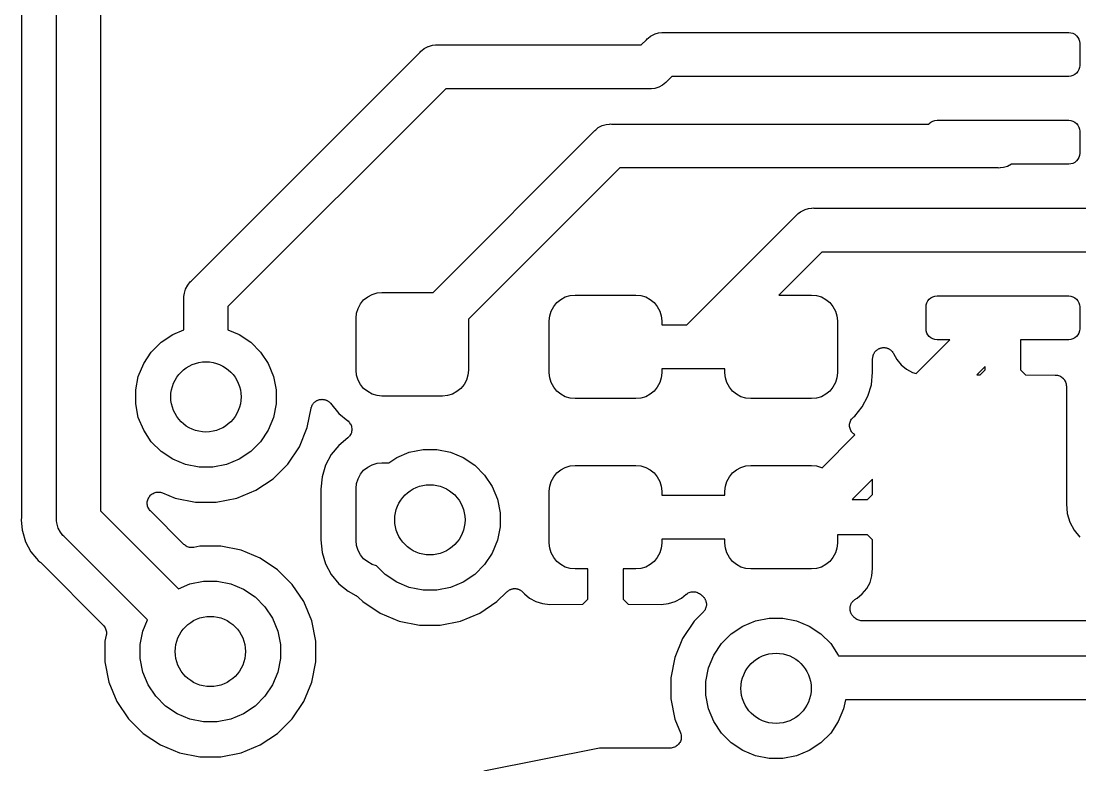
# Model space of a CAD drawing. Extents: x 113.2 to 188.8, y -123.8 to -78.2.
# Drawn here: x 147.37 to 153.4, y -97.7 to -93.46 of the extents above; entities that cross this region are included whole.
import ezdxf

# ---------------------------------------------------------------- set-up
doc = ezdxf.new("R2010")
doc.units = 0
doc.layers.add('BLACK', color=7, linetype='CONTINUOUS')

msp = doc.modelspace()

# ---------------------------------------------------------------- linework, layer by layer
at = {"layer": 'BLACK', "linetype": 'CONTINUOUS'}
for p, q in [((147.375, -93.292), (147.375, -96.2809)), ((147.575, -96.2939), (147.575, -93.2791)), ((147.825, -93.3248), (147.825, -96.2482)), ((150.942, -93.5573), (150.957, -93.5456)), ((150.957, -93.5456), (150.978, -93.534)), ((150.978, -93.534), (150.983, -93.5325)), ((150.983, -93.5325), (151.002, -93.5268)), ((151.002, -93.5268), (151.02, -93.525)), ((151.02, -93.525), (151.026, -93.5244)), ((151.02, -93.525), (151.02, -93.525)), ((151.026, -93.5244), (151.032, -93.525)), ((151.032, -93.525), (153.338, -93.525)), ((153.338, -93.525), (153.35, -93.5262)), ((153.35, -93.5262), (153.361, -93.5298)), ((153.361, -93.5298), (153.372, -93.5355)), ((153.372, -93.5355), (153.382, -93.5433)), ((153.382, -93.5433), (153.389, -93.5528)), ((149.668, -93.6167), (149.69, -93.6051)), ((149.69, -93.6051), (149.692, -93.6044)), ((149.692, -93.6044), (149.714, -93.5979)), ((149.714, -93.5979), (149.732, -93.5961)), ((149.732, -93.5961), (149.738, -93.5955)), ((149.732, -93.5961), (149.732, -93.5961)), ((149.738, -93.5955), (149.744, -93.5961)), ((149.744, -93.5961), (150.903, -93.5961)), ((150.903, -93.5961), (150.934, -93.5659)), ((150.934, -93.5659), (150.938, -93.5612)), ((150.938, -93.5612), (150.942, -93.5573)), ((153.389, -93.5528), (153.395, -93.5636)), ((153.395, -93.5636), (153.399, -93.5753)), ((153.399, -93.5753), (153.4, -93.5875)), ((153.4, -93.5875), (153.4, -93.7125)), ((148.341, -94.9416), (149.645, -93.6371)), ((149.645, -93.6371), (149.649, -93.6323)), ((149.649, -93.6323), (149.655, -93.6274)), ((149.655, -93.6274), (149.668, -93.6167)), ((153.399, -93.7247), (153.395, -93.7364)), ((153.4, -93.7125), (153.399, -93.7247)), ((151.078, -93.775), (151.048, -93.8052)), ((153.338, -93.775), (151.078, -93.775)), ((153.35, -93.7738), (153.338, -93.775)), ((153.361, -93.7702), (153.35, -93.7738)), ((153.372, -93.7645), (153.361, -93.7702)), ((153.382, -93.7567), (153.372, -93.7645)), ((153.389, -93.7472), (153.382, -93.7567)), ((153.395, -93.7364), (153.389, -93.7472)), ((149.79, -93.8461), (148.55, -95.0861)), ((150.949, -93.8461), (149.79, -93.8461)), ((150.955, -93.8467), (150.949, -93.8461)), ((150.961, -93.8461), (150.955, -93.8467)), ((150.98, -93.8443), (150.961, -93.8461)), ((150.961, -93.8461), (150.961, -93.8461)), ((151.003, -93.8372), (150.98, -93.8443)), ((151.025, -93.8256), (151.003, -93.8372)), ((151.044, -93.81), (151.025, -93.8256)), ((151.048, -93.8052), (151.044, -93.81)), ((152.564, -94.0298), (152.575, -94.0262)), ((152.575, -94.0262), (152.588, -94.025)), ((152.588, -94.025), (152.956, -94.025)), ((152.956, -94.025), (152.962, -94.0244)), ((152.962, -94.0244), (152.969, -94.025)), ((152.969, -94.025), (153.338, -94.025)), ((153.338, -94.025), (153.35, -94.0262)), ((153.35, -94.0262), (153.361, -94.0298)), ((149.718, -95.005), (150.636, -94.0871)), ((150.636, -94.0871), (150.64, -94.0823)), ((150.64, -94.0823), (150.645, -94.0784)), ((150.645, -94.0784), (150.659, -94.0667)), ((150.645, -94.0784), (150.645, -94.0784)), ((150.659, -94.0667), (150.662, -94.065)), ((150.662, -94.065), (150.681, -94.0551)), ((150.681, -94.0551), (150.704, -94.048)), ((150.704, -94.048), (150.723, -94.0462)), ((150.723, -94.0462), (150.729, -94.0455)), ((150.723, -94.0462), (150.723, -94.0462)), ((150.729, -94.0455), (150.735, -94.0462)), ((150.735, -94.0462), (152.541, -94.0462)), ((152.541, -94.0462), (152.543, -94.0433)), ((152.543, -94.0433), (152.553, -94.0355)), ((152.553, -94.0355), (152.564, -94.0298)), ((153.361, -94.0298), (153.372, -94.0355)), ((153.372, -94.0355), (153.382, -94.0433)), ((153.382, -94.0433), (153.389, -94.0528)), ((153.389, -94.0528), (153.395, -94.0636)), ((153.395, -94.0636), (153.399, -94.0753)), ((153.399, -94.0753), (153.4, -94.0875)), ((153.4, -94.0875), (153.4, -94.2125)), ((153.372, -94.2645), (153.361, -94.2702)), ((153.382, -94.2567), (153.372, -94.2645)), ((153.389, -94.2472), (153.382, -94.2567)), ((153.395, -94.2364), (153.389, -94.2472)), ((153.399, -94.2247), (153.395, -94.2364)), ((153.4, -94.2125), (153.399, -94.2247)), ((150.781, -94.2962), (149.92, -95.1568)), ((152.935, -94.2962), (150.781, -94.2962)), ((152.941, -94.2968), (152.935, -94.2962)), ((152.947, -94.2962), (152.941, -94.2968)), ((152.966, -94.2943), (152.947, -94.2962)), ((152.947, -94.2962), (152.947, -94.2962)), ((152.989, -94.2872), (152.966, -94.2943)), ((153.011, -94.2756), (152.989, -94.2872)), ((153.012, -94.275), (153.011, -94.2756)), ((153.338, -94.275), (153.012, -94.275)), ((153.35, -94.2738), (153.338, -94.275)), ((153.361, -94.2702), (153.35, -94.2738)), ((151.163, -95.19), (151.787, -94.5659)), ((151.787, -94.5659), (151.791, -94.5612)), ((151.791, -94.5612), (151.797, -94.5561)), ((151.797, -94.5561), (151.81, -94.5456)), ((151.81, -94.5456), (151.832, -94.534)), ((151.832, -94.534), (151.836, -94.5327)), ((151.836, -94.5327), (151.855, -94.5268)), ((151.855, -94.5268), (151.874, -94.525)), ((151.874, -94.525), (151.88, -94.5244)), ((151.874, -94.525), (151.874, -94.525)), ((151.88, -94.5244), (151.886, -94.525)), ((151.886, -94.525), (153.6, -94.525)), ((151.932, -94.775), (151.687, -95.02)), ((153.6, -94.775), (151.932, -94.775)), ((148.302, -95.0098), (148.309, -94.9862)), ((148.309, -94.9862), (148.321, -94.9645)), ((148.321, -94.9645), (148.336, -94.9455)), ((148.336, -94.9455), (148.341, -94.9416)), ((148.299, -95.0343), (148.3, -95.0282)), ((148.3, -95.0404), (148.299, -95.0343)), ((148.3, -95.0282), (148.302, -95.0098)), ((148.3, -95.0282), (148.3, -95.0282)), ((148.3, -95.2188), (148.3, -95.0404)), ((149.305, -95.0706), (149.323, -95.0482)), ((149.323, -95.0482), (149.346, -95.0299)), ((149.346, -95.0299), (149.371, -95.0162)), ((149.371, -95.0162), (149.399, -95.0078)), ((149.399, -95.0078), (149.427, -95.005)), ((149.427, -95.005), (149.718, -95.005)), ((150.423, -95.0632), (150.446, -95.0449)), ((150.446, -95.0449), (150.471, -95.0312)), ((150.471, -95.0312), (150.499, -95.0228)), ((150.499, -95.0228), (150.528, -95.02)), ((150.528, -95.02), (150.873, -95.02)), ((150.873, -95.02), (150.901, -95.0228)), ((150.901, -95.0228), (150.929, -95.0312)), ((150.929, -95.0312), (150.954, -95.0449)), ((150.954, -95.0449), (150.977, -95.0632)), ((151.687, -95.02), (151.873, -95.02)), ((151.873, -95.02), (151.901, -95.0228)), ((151.901, -95.0228), (151.929, -95.0312)), ((151.929, -95.0312), (151.954, -95.0449)), ((151.954, -95.0449), (151.977, -95.0632)), ((152.53, -95.0636), (152.536, -95.0528)), ((152.536, -95.0528), (152.543, -95.0433)), ((152.543, -95.0433), (152.553, -95.0355)), ((152.553, -95.0355), (152.564, -95.0298)), ((152.564, -95.0298), (152.575, -95.0262)), ((152.575, -95.0262), (152.588, -95.025)), ((152.588, -95.025), (152.956, -95.025)), ((152.956, -95.025), (152.962, -95.0244)), ((152.962, -95.0244), (152.969, -95.025)), ((152.969, -95.025), (153.338, -95.025)), ((153.338, -95.025), (153.35, -95.0262)), ((153.35, -95.0262), (153.361, -95.0298)), ((153.361, -95.0298), (153.372, -95.0355)), ((153.372, -95.0355), (153.382, -95.0433)), ((153.382, -95.0433), (153.389, -95.0528)), ((153.389, -95.0528), (153.395, -95.0636)), ((148.55, -95.0861), (148.55, -95.2188)), ((149.283, -95.1237), (149.291, -95.0961)), ((149.291, -95.0961), (149.305, -95.0706)), ((150.383, -95.1387), (150.391, -95.1111)), ((150.391, -95.1111), (150.405, -95.0856)), ((150.405, -95.0856), (150.423, -95.0632)), ((150.977, -95.0632), (150.995, -95.0856)), ((150.995, -95.0856), (151.009, -95.1111)), ((151.009, -95.1111), (151.017, -95.1387)), ((151.977, -95.0632), (151.995, -95.0856)), ((151.995, -95.0856), (152.009, -95.1111)), ((152.009, -95.1111), (152.017, -95.1387)), ((152.525, -95.0875), (152.526, -95.0753)), ((152.525, -95.2125), (152.525, -95.0875)), ((152.526, -95.0753), (152.53, -95.0636)), ((153.395, -95.0636), (153.399, -95.0753)), ((153.399, -95.0753), (153.4, -95.0875)), ((153.4, -95.0875), (153.4, -95.2125)), ((149.28, -95.1525), (149.283, -95.1237)), ((149.28, -95.4475), (149.28, -95.1525)), ((149.92, -95.1568), (149.92, -95.4475)), ((150.38, -95.1675), (150.383, -95.1387)), ((150.38, -95.4625), (150.38, -95.1675)), ((151.017, -95.1387), (151.02, -95.1675)), ((151.02, -95.1675), (151.02, -95.19)), ((152.017, -95.1387), (152.02, -95.1675)), ((152.02, -95.1675), (152.02, -95.4625)), ((148.236, -95.2455), (148.3, -95.2188)), ((148.55, -95.2188), (148.614, -95.2455)), ((151.02, -95.19), (151.163, -95.19)), ((152.526, -95.2247), (152.525, -95.2125)), ((152.53, -95.2364), (152.526, -95.2247)), ((153.399, -95.2247), (153.395, -95.2364)), ((153.4, -95.2125), (153.399, -95.2247)), ((148.114, -95.345), (148.17, -95.2893)), ((148.17, -95.2893), (148.236, -95.2455)), ((148.614, -95.2455), (148.68, -95.2893)), ((148.68, -95.2893), (148.736, -95.345)), ((152.469, -95.4669), (152.661, -95.275)), ((152.536, -95.2472), (152.53, -95.2364)), ((152.543, -95.2567), (152.536, -95.2472)), ((152.553, -95.2645), (152.543, -95.2567)), ((152.564, -95.2702), (152.553, -95.2645)), ((152.575, -95.2738), (152.564, -95.2702)), ((152.588, -95.275), (152.575, -95.2738)), ((152.661, -95.275), (152.588, -95.275)), ((153.338, -95.275), (153.062, -95.275)), ((153.062, -95.275), (153.062, -95.4461)), ((153.35, -95.2738), (153.338, -95.275)), ((153.361, -95.2702), (153.35, -95.2738)), ((153.372, -95.2645), (153.361, -95.2702)), ((153.382, -95.2567), (153.372, -95.2645)), ((153.389, -95.2472), (153.382, -95.2567)), ((153.395, -95.2364), (153.389, -95.2472)), ((148.071, -95.4105), (148.114, -95.345)), ((148.736, -95.345), (148.779, -95.4105)), ((152.226, -95.3572), (152.228, -95.3546)), ((152.228, -95.3546), (152.229, -95.3518)), ((152.229, -95.3518), (152.231, -95.3492)), ((152.231, -95.3492), (152.232, -95.3464)), ((152.232, -95.3464), (152.234, -95.3441)), ((152.234, -95.3441), (152.236, -95.3417)), ((152.236, -95.3417), (152.238, -95.3394)), ((152.238, -95.3394), (152.24, -95.337)), ((152.24, -95.337), (152.242, -95.3352)), ((152.242, -95.3352), (152.245, -95.3331)), ((152.245, -95.3331), (152.247, -95.3313)), ((152.247, -95.3313), (152.25, -95.3294)), ((152.25, -95.3294), (152.252, -95.328)), ((152.252, -95.328), (152.255, -95.3263)), ((152.255, -95.3263), (152.258, -95.3251)), ((152.258, -95.3251), (152.261, -95.3237)), ((152.261, -95.3237), (152.263, -95.3228)), ((152.263, -95.3228), (152.266, -95.3217)), ((152.266, -95.3217), (152.269, -95.3211)), ((152.269, -95.3211), (152.272, -95.3202)), ((152.272, -95.3202), (152.275, -95.3199)), ((152.275, -95.3199), (152.278, -95.3194)), ((152.278, -95.3194), (152.281, -95.3194)), ((152.281, -95.3194), (152.285, -95.3191)), ((152.285, -95.3191), (152.288, -95.3194)), ((152.288, -95.3194), (152.291, -95.3194)), ((152.291, -95.3194), (152.294, -95.3201)), ((152.294, -95.3201), (152.297, -95.3204)), ((152.297, -95.3204), (152.3, -95.3213)), ((152.3, -95.3213), (152.303, -95.3219)), ((152.303, -95.3219), (152.305, -95.3231)), ((152.305, -95.3231), (152.308, -95.324)), ((152.308, -95.324), (152.311, -95.3254)), ((152.311, -95.3254), (152.314, -95.3266)), ((152.314, -95.3266), (152.317, -95.3283)), ((152.317, -95.3283), (152.319, -95.3298)), ((152.319, -95.3298), (152.322, -95.3318)), ((152.322, -95.3318), (152.324, -95.3334)), ((152.324, -95.3334), (152.326, -95.3357)), ((152.326, -95.3357), (152.329, -95.3377)), ((152.329, -95.3377), (152.331, -95.34)), ((152.331, -95.34), (152.333, -95.3421)), ((152.333, -95.3421), (152.334, -95.3447)), ((152.334, -95.3447), (152.336, -95.3472)), ((152.336, -95.3472), (152.338, -95.3498)), ((152.338, -95.3498), (152.34, -95.3523)), ((152.34, -95.3523), (152.358, -95.3866)), ((148.04, -95.4833), (148.071, -95.4105)), ((148.779, -95.4105), (148.81, -95.4833)), ((152.221, -95.3811), (152.222, -95.3781)), ((152.221, -95.3819), (152.221, -95.3811)), ((152.221, -95.4594), (152.221, -95.3819)), ((152.222, -95.372), (152.223, -95.3689)), ((152.222, -95.3751), (152.222, -95.372)), ((152.222, -95.3781), (152.222, -95.3751)), ((152.223, -95.3689), (152.224, -95.366)), ((152.224, -95.3631), (152.225, -95.3602)), ((152.224, -95.366), (152.224, -95.3631)), ((152.225, -95.3602), (152.226, -95.3572)), ((152.358, -95.3866), (152.383, -95.4171)), ((149.283, -95.4763), (149.28, -95.4475)), ((149.92, -95.4475), (149.917, -95.4763)), ((150.383, -95.4913), (150.38, -95.4625)), ((151.02, -95.4625), (151.017, -95.4913)), ((151.209, -95.44), (151.02, -95.44)), ((151.02, -95.44), (151.02, -95.4625)), ((151.215, -95.4406), (151.209, -95.44)), ((151.221, -95.44), (151.215, -95.4406)), ((151.38, -95.44), (151.221, -95.44)), ((151.38, -95.4625), (151.38, -95.44)), ((151.383, -95.4913), (151.38, -95.4625)), ((152.02, -95.4625), (152.017, -95.4913)), ((152.214, -95.5305), (152.221, -95.4594)), ((152.383, -95.4171), (152.413, -95.4421)), ((152.413, -95.4421), (152.448, -95.4607)), ((152.448, -95.4607), (152.469, -95.4669)), ((152.862, -95.4268), (152.814, -95.4752)), ((152.814, -95.4752), (152.834, -95.4751)), ((152.834, -95.4751), (152.862, -95.4461)), ((152.862, -95.4461), (152.862, -95.4268)), ((153.062, -95.4461), (153.091, -95.4751)), ((153.091, -95.4751), (153.261, -95.4757)), ((148.025, -95.5606), (148.04, -95.4833)), ((148.81, -95.4833), (148.825, -95.5606)), ((149.291, -95.5039), (149.283, -95.4763)), ((149.305, -95.5294), (149.291, -95.5039)), ((149.323, -95.5518), (149.305, -95.5294)), ((149.895, -95.5294), (149.877, -95.5518)), ((149.909, -95.5039), (149.895, -95.5294)), ((149.917, -95.4763), (149.909, -95.5039)), ((150.391, -95.5189), (150.383, -95.4913)), ((150.405, -95.5444), (150.391, -95.5189)), ((151.009, -95.5189), (150.995, -95.5444)), ((151.017, -95.4913), (151.009, -95.5189)), ((151.391, -95.5189), (151.383, -95.4913)), ((151.405, -95.5444), (151.391, -95.5189)), ((152.009, -95.5189), (151.995, -95.5444)), ((152.017, -95.4913), (152.009, -95.5189)), ((152.194, -95.5959), (152.214, -95.5305)), ((153.261, -95.4757), (153.261, -95.4757)), ((153.261, -95.4757), (153.261, -95.4757)), ((153.261, -95.4757), (153.262, -95.4758)), ((153.262, -95.4758), (153.268, -95.4764)), ((153.268, -95.4764), (153.274, -95.477)), ((153.274, -95.477), (153.274, -95.4771)), ((153.274, -95.4771), (153.274, -95.4772)), ((153.274, -95.4772), (153.28, -95.4789)), ((153.28, -95.4789), (153.285, -95.4807)), ((153.285, -95.4807), (153.286, -95.4808)), ((153.286, -95.4808), (153.286, -95.4809)), ((153.286, -95.4809), (153.291, -95.4837)), ((153.291, -95.4837), (153.296, -95.4865)), ((153.296, -95.4865), (153.296, -95.4867)), ((153.296, -95.4867), (153.297, -95.4869)), ((153.297, -95.4869), (153.301, -95.4906)), ((153.301, -95.4906), (153.305, -95.4943)), ((153.305, -95.4943), (153.306, -95.4946)), ((153.306, -95.4946), (153.306, -95.4948)), ((153.306, -95.4948), (153.31, -95.4993)), ((153.31, -95.4993), (153.313, -95.5038)), ((153.313, -95.5038), (153.313, -95.5041)), ((153.313, -95.5041), (153.314, -95.5044)), ((153.314, -95.5044), (153.316, -95.5095)), ((153.316, -95.5095), (153.319, -95.5146)), ((153.319, -95.5146), (153.319, -95.515)), ((153.319, -95.515), (153.319, -95.5153)), ((153.319, -95.5153), (153.321, -95.5208)), ((153.321, -95.5208), (153.323, -95.5264)), ((153.323, -95.5264), (153.323, -95.5267)), ((153.323, -95.5267), (153.323, -95.5271)), ((153.323, -95.5271), (153.323, -95.5328)), ((153.323, -95.5328), (153.324, -95.5386)), ((148.025, -95.6394), (148.025, -95.5606)), ((148.825, -95.5606), (148.825, -95.6394)), ((149.346, -95.5701), (149.323, -95.5518)), ((149.371, -95.5838), (149.346, -95.5701)), ((149.399, -95.5922), (149.371, -95.5838)), ((149.427, -95.595), (149.399, -95.5922)), ((149.772, -95.595), (149.427, -95.595)), ((149.801, -95.5922), (149.772, -95.595)), ((149.829, -95.5838), (149.801, -95.5922)), ((149.854, -95.5701), (149.829, -95.5838)), ((149.877, -95.5518), (149.854, -95.5701)), ((150.423, -95.5668), (150.405, -95.5444)), ((150.446, -95.5851), (150.423, -95.5668)), ((150.471, -95.5988), (150.446, -95.5851)), ((150.954, -95.5851), (150.929, -95.5988)), ((150.977, -95.5668), (150.954, -95.5851)), ((150.995, -95.5444), (150.977, -95.5668)), ((151.423, -95.5668), (151.405, -95.5444)), ((151.446, -95.5851), (151.423, -95.5668)), ((151.471, -95.5988), (151.446, -95.5851)), ((151.954, -95.5851), (151.929, -95.5988)), ((151.977, -95.5668), (151.954, -95.5851)), ((151.995, -95.5444), (151.977, -95.5668)), ((152.162, -95.6561), (152.194, -95.5959)), ((153.324, -95.5386), (153.324, -96.2094)), ((148.04, -95.7167), (148.025, -95.6394)), ((148.825, -95.6394), (148.81, -95.7167)), ((149.026, -95.6578), (149.027, -95.6548)), ((149.027, -95.6548), (149.028, -95.6518)), ((149.028, -95.6518), (149.029, -95.6492)), ((149.029, -95.6492), (149.03, -95.6465)), ((149.03, -95.6465), (149.032, -95.6439)), ((149.032, -95.6439), (149.034, -95.6411)), ((149.034, -95.6411), (149.036, -95.6388)), ((149.036, -95.6388), (149.037, -95.6364)), ((149.037, -95.6364), (149.04, -95.6341)), ((149.04, -95.6341), (149.042, -95.6317)), ((149.042, -95.6317), (149.044, -95.6298)), ((149.044, -95.6298), (149.046, -95.6277)), ((149.046, -95.6277), (149.049, -95.626)), ((149.049, -95.626), (149.051, -95.624)), ((149.051, -95.624), (149.054, -95.6226)), ((149.054, -95.6226), (149.056, -95.621)), ((149.056, -95.621), (149.059, -95.6198)), ((149.059, -95.6198), (149.062, -95.6183)), ((149.062, -95.6183), (149.065, -95.6175)), ((149.065, -95.6175), (149.068, -95.6164)), ((149.068, -95.6164), (149.071, -95.6158)), ((149.071, -95.6158), (149.074, -95.6149)), ((149.074, -95.6149), (149.077, -95.6146)), ((149.077, -95.6146), (149.08, -95.614)), ((149.08, -95.614), (149.083, -95.614)), ((149.083, -95.614), (149.086, -95.6138)), ((149.086, -95.6138), (149.089, -95.6141)), ((149.089, -95.6141), (149.092, -95.6141)), ((149.092, -95.6141), (149.095, -95.6147)), ((149.095, -95.6147), (149.098, -95.6151)), ((149.098, -95.6151), (149.101, -95.6159)), ((149.101, -95.6159), (149.104, -95.6165)), ((149.104, -95.6165), (149.107, -95.6177)), ((149.107, -95.6177), (149.11, -95.6187)), ((149.11, -95.6187), (149.113, -95.6201)), ((149.113, -95.6201), (149.115, -95.6212)), ((149.115, -95.6212), (149.118, -95.623)), ((149.118, -95.623), (149.121, -95.6245)), ((149.121, -95.6245), (149.123, -95.6264)), ((149.123, -95.6264), (149.126, -95.6281)), ((149.126, -95.6281), (149.128, -95.6303)), ((149.128, -95.6303), (149.13, -95.6324)), ((149.13, -95.6324), (149.132, -95.6346)), ((149.132, -95.6346), (149.134, -95.6367)), ((149.134, -95.6367), (149.181, -95.6939)), ((150.499, -95.6072), (150.471, -95.5988)), ((150.528, -95.61), (150.499, -95.6072)), ((150.873, -95.61), (150.528, -95.61)), ((150.901, -95.6072), (150.873, -95.61)), ((150.929, -95.5988), (150.901, -95.6072)), ((151.499, -95.6072), (151.471, -95.5988)), ((151.528, -95.61), (151.499, -95.6072)), ((151.873, -95.61), (151.528, -95.61)), ((151.901, -95.6072), (151.873, -95.61)), ((151.929, -95.5988), (151.901, -95.6072)), ((152.119, -95.7089), (152.162, -95.6561)), ((148.071, -95.7895), (148.04, -95.7167)), ((148.81, -95.7167), (148.779, -95.7895)), ((149.002, -95.775), (149.024, -95.6643)), ((149.024, -95.6635), (149.025, -95.6607)), ((149.024, -95.6643), (149.024, -95.6635)), ((149.025, -95.6607), (149.026, -95.6578)), ((149.181, -95.6939), (149.233, -95.7364)), ((152.108, -95.7184), (152.113, -95.7141)), ((152.113, -95.7141), (152.119, -95.7089)), ((148.957, -95.8842), (149.002, -95.775)), ((149.233, -95.7364), (149.233, -95.7367)), ((149.233, -95.7367), (149.233, -95.7367)), ((149.233, -95.7367), (149.233, -95.7367)), ((149.233, -95.7367), (149.234, -95.737)), ((149.234, -95.737), (149.238, -95.7413)), ((149.238, -95.7413), (149.242, -95.7455)), ((149.242, -95.7455), (149.242, -95.7456)), ((149.242, -95.7456), (149.242, -95.7458)), ((149.242, -95.7458), (149.245, -95.7508)), ((149.245, -95.7508), (149.249, -95.7557)), ((149.249, -95.7557), (149.249, -95.7559)), ((149.249, -95.7559), (149.249, -95.7561)), ((149.249, -95.7561), (149.251, -95.7615)), ((149.251, -95.7615), (149.253, -95.7671)), ((149.253, -95.7671), (149.253, -95.7673)), ((149.253, -95.7673), (149.253, -95.7674)), ((149.253, -95.7674), (149.254, -95.7733)), ((149.254, -95.7733), (149.256, -95.7791)), ((152.09, -95.756), (152.091, -95.7501)), ((152.09, -95.7562), (152.09, -95.756)), ((152.09, -95.7563), (152.09, -95.7562)), ((152.09, -95.7622), (152.09, -95.7563)), ((152.09, -95.7683), (152.09, -95.7622)), ((152.09, -95.7685), (152.09, -95.7683)), ((152.09, -95.7686), (152.09, -95.7685)), ((152.091, -95.7743), (152.09, -95.7686)), ((152.091, -95.7501), (152.092, -95.7443)), ((152.092, -95.7803), (152.091, -95.7743)), ((152.092, -95.744), (152.095, -95.7384)), ((152.092, -95.7442), (152.092, -95.744)), ((152.092, -95.7443), (152.092, -95.7442)), ((152.095, -95.7384), (152.097, -95.733)), ((152.097, -95.7327), (152.101, -95.7278)), ((152.097, -95.7329), (152.097, -95.7327)), ((152.097, -95.733), (152.097, -95.7329)), ((152.101, -95.7278), (152.104, -95.7228)), ((152.104, -95.7226), (152.108, -95.7184)), ((152.104, -95.7227), (152.104, -95.7226)), ((152.104, -95.7228), (152.104, -95.7227)), ((148.114, -95.855), (148.071, -95.7895)), ((148.779, -95.7895), (148.736, -95.855)), ((149.233, -95.8336), (149.181, -95.8761)), ((149.237, -95.8293), (149.233, -95.8336)), ((149.241, -95.8252), (149.237, -95.8293)), ((149.242, -95.8249), (149.241, -95.8251)), ((149.241, -95.8251), (149.241, -95.8252)), ((149.245, -95.82), (149.242, -95.8249)), ((149.248, -95.8151), (149.245, -95.82)), ((149.251, -95.8092), (149.248, -95.8147)), ((149.248, -95.8147), (149.248, -95.8149)), ((149.248, -95.8149), (149.248, -95.8151)), ((149.253, -95.8038), (149.251, -95.8092)), ((149.254, -95.7975), (149.253, -95.8034)), ((149.253, -95.8034), (149.253, -95.8036)), ((149.253, -95.8036), (149.253, -95.8038)), ((149.256, -95.7918), (149.254, -95.7975)), ((149.256, -95.7791), (149.256, -95.7793)), ((149.256, -95.7793), (149.256, -95.7795)), ((149.256, -95.7795), (149.256, -95.7855)), ((149.256, -95.7855), (149.256, -95.7914)), ((149.256, -95.7914), (149.256, -95.7916)), ((149.256, -95.7916), (149.256, -95.7918)), ((151.933, -96.0032), (152.12, -95.8161)), ((152.092, -95.7805), (152.092, -95.7803)), ((152.092, -95.7807), (152.092, -95.7805)), ((152.094, -95.7861), (152.092, -95.7807)), ((152.097, -95.7917), (152.094, -95.7861)), ((152.097, -95.7919), (152.097, -95.7917)), ((152.097, -95.792), (152.097, -95.7919)), ((152.1, -95.7969), (152.097, -95.792)), ((152.103, -95.802), (152.1, -95.7969)), ((152.103, -95.8021), (152.103, -95.802)), ((152.104, -95.8023), (152.103, -95.8021)), ((152.108, -95.8064), (152.104, -95.8023)), ((152.112, -95.8108), (152.108, -95.8064)), ((152.112, -95.8109), (152.112, -95.8108)), ((152.112, -95.811), (152.112, -95.8109)), ((152.117, -95.8143), (152.112, -95.811)), ((152.12, -95.8161), (152.117, -95.8143)), ((148.17, -95.9107), (148.114, -95.855)), ((148.736, -95.855), (148.68, -95.9107)), ((148.891, -95.9825), (148.957, -95.8842)), ((149.181, -95.8761), (149.138, -95.9289)), ((148.236, -95.9545), (148.17, -95.9107)), ((148.308, -95.9846), (148.236, -95.9545)), ((148.614, -95.9545), (148.542, -95.9846)), ((148.68, -95.9107), (148.614, -95.9545)), ((149.138, -95.9289), (149.106, -95.9891)), ((149.466, -95.975), (149.511, -95.9455)), ((149.511, -95.9455), (149.583, -95.9154)), ((149.583, -95.9154), (149.661, -95.9)), ((149.661, -95.9), (149.739, -95.9)), ((149.739, -95.9), (149.817, -95.9154)), ((149.817, -95.9154), (149.889, -95.9455)), ((149.889, -95.9455), (149.955, -95.9893)), ((148.386, -96), (148.308, -95.9846)), ((148.464, -96), (148.386, -96)), ((148.542, -95.9846), (148.464, -96)), ((148.807, -96.066), (148.891, -95.9825)), ((149.106, -95.9891), (149.086, -96.0545)), ((149.323, -96.0182), (149.346, -95.9999)), ((149.346, -95.9999), (149.371, -95.9862)), ((149.371, -95.9862), (149.399, -95.9778)), ((149.399, -95.9778), (149.427, -95.975)), ((149.427, -95.975), (149.466, -95.975)), ((149.955, -95.9893), (150.011, -96.045)), ((150.423, -96.0332), (150.446, -96.0149)), ((150.446, -96.0149), (150.471, -96.0012)), ((150.471, -96.0012), (150.499, -95.9928)), ((150.499, -95.9928), (150.528, -95.99)), ((150.528, -95.99), (150.873, -95.99)), ((150.873, -95.99), (150.901, -95.9928)), ((150.901, -95.9928), (150.929, -96.0012)), ((150.929, -96.0012), (150.954, -96.0149)), ((150.954, -96.0149), (150.977, -96.0332)), ((151.423, -96.0332), (151.446, -96.0149)), ((151.446, -96.0149), (151.471, -96.0012)), ((151.471, -96.0012), (151.499, -95.9928)), ((151.499, -95.9928), (151.528, -95.99)), ((151.528, -95.99), (151.873, -95.99)), ((151.873, -95.99), (151.901, -95.9928)), ((151.901, -95.9928), (151.929, -96.0012)), ((151.929, -96.0012), (151.933, -96.0032)), ((148.709, -96.1317), (148.807, -96.066)), ((149.086, -96.0545), (149.079, -96.1256)), ((149.283, -96.0937), (149.291, -96.0661)), ((149.291, -96.0661), (149.305, -96.0406)), ((149.305, -96.0406), (149.323, -96.0182)), ((150.011, -96.045), (150.054, -96.1105)), ((150.391, -96.0811), (150.405, -96.0556)), ((150.405, -96.0556), (150.423, -96.0332)), ((150.977, -96.0332), (150.995, -96.0556)), ((150.995, -96.0556), (151.009, -96.0811)), ((151.391, -96.0811), (151.405, -96.0556)), ((151.405, -96.0556), (151.423, -96.0332)), ((152.221, -96.0685), (152.104, -96.185)), ((152.22, -96.1559), (152.221, -96.0685)), ((148.6, -96.1769), (148.709, -96.1317)), ((149.079, -96.1256), (149.079, -96.4144)), ((149.28, -96.1225), (149.283, -96.0937)), ((149.28, -96.4175), (149.28, -96.1225)), ((150.054, -96.1105), (150.085, -96.1833)), ((150.38, -96.1375), (150.383, -96.1087)), ((150.38, -96.4325), (150.38, -96.1375)), ((150.383, -96.1087), (150.391, -96.0811)), ((151.009, -96.0811), (151.017, -96.1087)), ((151.017, -96.1087), (151.02, -96.1375)), ((151.02, -96.1375), (151.02, -96.16)), ((151.38, -96.1375), (151.383, -96.1087)), ((151.38, -96.16), (151.38, -96.1375)), ((151.383, -96.1087), (151.391, -96.0811)), ((148.091, -96.1982), (148.092, -96.1923)), ((148.091, -96.2044), (148.091, -96.1982)), ((148.092, -96.1922), (148.094, -96.1858)), ((148.092, -96.1923), (148.092, -96.1922)), ((148.092, -96.1922), (148.092, -96.1922)), ((148.094, -96.1858), (148.096, -96.1806)), ((148.096, -96.1805), (148.099, -96.1745)), ((148.096, -96.1806), (148.096, -96.1805)), ((148.096, -96.1805), (148.096, -96.1805)), ((148.099, -96.1745), (148.101, -96.1698)), ((148.101, -96.1698), (148.102, -96.1697)), ((148.102, -96.1697), (148.106, -96.1647)), ((148.102, -96.1697), (148.102, -96.1697)), ((148.106, -96.1647), (148.109, -96.1603)), ((148.109, -96.1603), (148.114, -96.1564)), ((148.109, -96.1603), (148.109, -96.1603)), ((148.109, -96.1603), (148.109, -96.1603)), ((148.114, -96.1564), (148.119, -96.1526)), ((148.119, -96.1525), (148.124, -96.1498)), ((148.119, -96.1526), (148.119, -96.1525)), ((148.119, -96.1526), (148.119, -96.1526)), ((148.124, -96.1498), (148.13, -96.1469)), ((148.13, -96.1468), (148.136, -96.1451)), ((148.13, -96.1469), (148.13, -96.1468)), ((148.13, -96.1468), (148.13, -96.1468)), ((148.136, -96.1451), (148.141, -96.1433)), ((148.141, -96.1433), (148.141, -96.1433)), ((148.141, -96.1433), (148.142, -96.1433)), ((148.142, -96.1433), (148.148, -96.1427)), ((148.148, -96.1427), (148.154, -96.1422)), ((148.154, -96.1422), (148.154, -96.1422)), ((148.154, -96.1422), (148.154, -96.1422)), ((148.154, -96.1422), (148.16, -96.1428)), ((148.16, -96.1428), (148.166, -96.1434)), ((148.166, -96.1434), (148.166, -96.1434)), ((148.166, -96.1434), (148.166, -96.1434)), ((148.166, -96.1434), (148.172, -96.1451)), ((148.172, -96.1451), (148.178, -96.1469)), ((148.178, -96.1469), (148.25, -96.1769)), ((148.25, -96.1769), (148.366, -96.2)), ((148.484, -96.2), (148.6, -96.1769)), ((150.085, -96.1833), (150.1, -96.2606)), ((151.02, -96.16), (151.38, -96.16)), ((152.104, -96.185), (152.191, -96.185)), ((152.191, -96.185), (152.22, -96.1559)), ((147.825, -96.2482), (148.269, -96.6921)), ((148.091, -96.2045), (148.091, -96.2044)), ((148.091, -96.2044), (148.091, -96.2044)), ((148.091, -96.2105), (148.091, -96.2045)), ((148.092, -96.2166), (148.091, -96.2105)), ((148.092, -96.2167), (148.092, -96.2166)), ((148.092, -96.2166), (148.092, -96.2166)), ((148.093, -96.2225), (148.092, -96.2167)), ((148.095, -96.2283), (148.093, -96.2225)), ((148.095, -96.2284), (148.095, -96.2283)), ((148.095, -96.2285), (148.095, -96.2284)), ((148.098, -96.2336), (148.095, -96.2285)), ((148.101, -96.2392), (148.098, -96.2336)), ((148.101, -96.2393), (148.101, -96.2392)), ((148.104, -96.2436), (148.101, -96.2393)), ((148.101, -96.2393), (148.101, -96.2393)), ((148.108, -96.2488), (148.104, -96.2436)), ((148.109, -96.2489), (148.108, -96.2488)), ((148.109, -96.2495), (148.109, -96.2489)), ((148.109, -96.2489), (148.109, -96.2489)), ((148.109, -96.2489), (148.109, -96.2489)), ((148.299, -96.4397), (148.109, -96.2495)), ((148.366, -96.2), (148.484, -96.2)), ((153.324, -96.2094), (153.329, -96.2639)), ((147.375, -96.2871), (147.373, -96.3)), ((147.373, -96.3), (147.379, -96.3591)), ((147.375, -96.2809), (147.375, -96.2818)), ((147.375, -96.2818), (147.375, -96.2845)), ((147.375, -96.2845), (147.375, -96.2871)), ((147.574, -96.3), (147.575, -96.2939)), ((147.575, -96.3061), (147.574, -96.3)), ((147.576, -96.3163), (147.575, -96.3061)), ((147.577, -96.3245), (147.576, -96.3163)), ((150.1, -96.2606), (150.1, -96.3394)), ((153.329, -96.2639), (153.344, -96.3133)), ((153.344, -96.3133), (153.368, -96.3589)), ((147.379, -96.3591), (147.38, -96.3637)), ((147.38, -96.3637), (147.398, -96.425)), ((147.584, -96.3481), (147.577, -96.3245)), ((147.596, -96.3698), (147.584, -96.3481)), ((147.606, -96.3827), (147.596, -96.3698)), ((150.1, -96.3394), (150.085, -96.4167)), ((153.368, -96.3589), (153.401, -96.3988)), ((147.398, -96.425), (147.428, -96.4814)), ((147.611, -96.3888), (147.606, -96.3827)), ((147.616, -96.3927), (147.611, -96.3888)), ((148.092, -96.8689), (147.616, -96.3927)), ((148.304, -96.4434), (148.299, -96.4397)), ((149.079, -96.4144), (149.086, -96.4855)), ((149.283, -96.4463), (149.28, -96.4175)), ((150.085, -96.4167), (150.054, -96.4895)), ((150.383, -96.4613), (150.38, -96.4325)), ((151.02, -96.4325), (151.017, -96.4613)), ((151.38, -96.41), (151.02, -96.41)), ((151.02, -96.41), (151.02, -96.4325)), ((151.38, -96.4325), (151.38, -96.41)), ((151.383, -96.4613), (151.38, -96.4325)), ((152.02, -96.4325), (152.017, -96.4613)), ((152.191, -96.385), (152.02, -96.385)), ((152.02, -96.385), (152.02, -96.4325)), ((152.22, -96.4141), (152.191, -96.385)), ((152.221, -96.5771), (152.22, -96.4141)), ((147.428, -96.4814), (147.461, -96.5209)), ((148.308, -96.4472), (148.304, -96.4434)), ((148.309, -96.4473), (148.308, -96.4472)), ((148.309, -96.4475), (148.309, -96.4473)), ((148.314, -96.4503), (148.309, -96.4475)), ((148.319, -96.4531), (148.314, -96.4503)), ((148.319, -96.4532), (148.319, -96.4531)), ((148.32, -96.4533), (148.319, -96.4532)), ((148.325, -96.455), (148.32, -96.4533)), ((148.331, -96.4568), (148.325, -96.455)), ((148.331, -96.4569), (148.331, -96.4568)), ((148.331, -96.4568), (148.331, -96.4568)), ((148.337, -96.4575), (148.331, -96.4569)), ((148.343, -96.4581), (148.337, -96.4575)), ((148.344, -96.4581), (148.343, -96.4581)), ((148.343, -96.4581), (148.343, -96.4581)), ((148.349, -96.4576), (148.344, -96.4581)), ((148.355, -96.4571), (148.349, -96.4576)), ((148.356, -96.457), (148.355, -96.4571)), ((148.391, -96.45), (148.356, -96.4569)), ((148.356, -96.4569), (148.356, -96.457)), ((148.356, -96.457), (148.356, -96.457)), ((148.356, -96.457), (148.356, -96.457)), ((148.509, -96.45), (148.391, -96.45)), ((148.625, -96.4731), (148.509, -96.45)), ((148.734, -96.5183), (148.625, -96.4731)), ((149.086, -96.4855), (149.106, -96.5509)), ((149.291, -96.4739), (149.283, -96.4463)), ((149.305, -96.4994), (149.291, -96.4739)), ((149.323, -96.5218), (149.305, -96.4994)), ((150.054, -96.4895), (150.011, -96.555)), ((150.391, -96.4889), (150.383, -96.4613)), ((150.405, -96.5144), (150.391, -96.4889)), ((151.009, -96.4889), (150.995, -96.5144)), ((151.017, -96.4613), (151.009, -96.4889)), ((151.391, -96.4889), (151.383, -96.4613)), ((151.405, -96.5144), (151.391, -96.4889)), ((152.009, -96.4889), (151.995, -96.5144)), ((152.017, -96.4613), (152.009, -96.4889)), ((147.461, -96.5209), (147.461, -96.5209)), ((147.461, -96.5209), (147.469, -96.5309)), ((147.469, -96.5309), (147.479, -96.5391)), ((147.479, -96.5391), (147.48, -96.5397)), ((147.48, -96.5397), (147.482, -96.5416)), ((147.482, -96.5416), (147.484, -96.5433)), ((147.484, -96.5433), (147.84, -96.8993)), ((148.832, -96.584), (148.734, -96.5183)), ((149.106, -96.5509), (149.138, -96.6111)), ((149.346, -96.5401), (149.323, -96.5218)), ((149.371, -96.5538), (149.346, -96.5401)), ((149.396, -96.5612), (149.371, -96.5538)), ((150.011, -96.555), (149.955, -96.6107)), ((150.423, -96.5368), (150.405, -96.5144)), ((150.446, -96.5551), (150.423, -96.5368)), ((150.471, -96.5688), (150.446, -96.5551)), ((150.954, -96.5551), (150.929, -96.5688)), ((150.977, -96.5368), (150.954, -96.5551)), ((150.995, -96.5144), (150.977, -96.5368)), ((151.423, -96.5368), (151.405, -96.5144)), ((151.446, -96.5551), (151.423, -96.5368)), ((151.471, -96.5688), (151.446, -96.5551)), ((151.954, -96.5551), (151.929, -96.5688)), ((151.977, -96.5368), (151.954, -96.5551)), ((151.995, -96.5144), (151.977, -96.5368)), ((148.916, -96.6675), (148.832, -96.584)), ((149.138, -96.6111), (149.181, -96.6639)), ((149.445, -96.6107), (149.396, -96.5612)), ((149.511, -96.6545), (149.445, -96.6107)), ((149.955, -96.6107), (149.889, -96.6545)), ((150.499, -96.5772), (150.471, -96.5688)), ((150.528, -96.58), (150.499, -96.5772)), ((150.6, -96.58), (150.528, -96.58)), ((150.6, -96.7511), (150.6, -96.58)), ((150.873, -96.58), (150.8, -96.58)), ((150.8, -96.58), (150.8, -96.7511)), ((150.901, -96.5772), (150.873, -96.58)), ((150.929, -96.5688), (150.901, -96.5772)), ((151.499, -96.5772), (151.471, -96.5688)), ((151.528, -96.58), (151.499, -96.5772)), ((151.873, -96.58), (151.528, -96.58)), ((151.901, -96.5772), (151.873, -96.58)), ((151.929, -96.5688), (151.901, -96.5772)), ((152.206, -96.6569), (152.217, -96.6192)), ((152.217, -96.6192), (152.221, -96.5771)), ((148.269, -96.6921), (148.333, -96.6654)), ((148.333, -96.6654), (148.411, -96.65)), ((148.411, -96.65), (148.489, -96.65)), ((148.489, -96.65), (148.567, -96.6654)), ((148.567, -96.6654), (148.639, -96.6955)), ((148.982, -96.7658), (148.916, -96.6675)), ((149.181, -96.6639), (149.234, -96.7072)), ((149.583, -96.6846), (149.511, -96.6545)), ((149.889, -96.6545), (149.817, -96.6846)), ((152.187, -96.6916), (152.206, -96.6569)), ((148.639, -96.6955), (148.705, -96.7393)), ((148.705, -96.7393), (148.761, -96.795)), ((149.234, -96.7072), (149.279, -96.7313)), ((149.279, -96.7313), (149.28, -96.7318)), ((149.28, -96.7318), (149.282, -96.7333)), ((149.282, -96.7333), (149.284, -96.7345)), ((149.284, -96.7345), (149.287, -96.7367)), ((149.287, -96.7367), (149.29, -96.7387)), ((149.29, -96.7387), (149.292, -96.7406)), ((149.292, -96.7406), (149.294, -96.7423)), ((149.661, -96.7), (149.583, -96.6846)), ((149.739, -96.7), (149.661, -96.7)), ((149.817, -96.6846), (149.739, -96.7)), ((150.082, -96.766), (150.139, -96.7099)), ((150.139, -96.7093), (150.141, -96.7075)), ((150.139, -96.7099), (150.139, -96.7093)), ((150.141, -96.7075), (150.144, -96.7055)), ((150.144, -96.7055), (150.146, -96.7037)), ((150.146, -96.7037), (150.149, -96.7016)), ((150.149, -96.7016), (150.151, -96.7003)), ((150.151, -96.7003), (150.154, -96.6987)), ((150.154, -96.6987), (150.157, -96.6975)), ((150.157, -96.6975), (150.16, -96.696)), ((150.16, -96.696), (150.162, -96.6952)), ((150.162, -96.6952), (150.165, -96.6941)), ((150.165, -96.6941), (150.168, -96.6935)), ((150.168, -96.6935), (150.171, -96.6926)), ((150.171, -96.6926), (150.174, -96.6923)), ((150.174, -96.6923), (150.177, -96.6918)), ((150.177, -96.6918), (150.18, -96.6918)), ((150.18, -96.6918), (150.184, -96.6915)), ((150.184, -96.6915), (150.187, -96.6918)), ((150.187, -96.6918), (150.189, -96.6918)), ((150.189, -96.6918), (150.193, -96.6925)), ((150.193, -96.6925), (150.196, -96.6928)), ((150.196, -96.6928), (150.199, -96.6937)), ((150.199, -96.6937), (150.201, -96.6943)), ((150.201, -96.6943), (150.204, -96.6955)), ((150.204, -96.6955), (150.208, -96.6965)), ((150.208, -96.6965), (150.21, -96.6979)), ((150.21, -96.6979), (150.213, -96.699)), ((150.213, -96.699), (150.216, -96.7008)), ((150.216, -96.7008), (150.218, -96.7024)), ((150.218, -96.7024), (150.221, -96.7042)), ((150.221, -96.7042), (150.223, -96.7058)), ((150.223, -96.7058), (150.225, -96.7081)), ((150.225, -96.7081), (150.228, -96.7102)), ((150.228, -96.7102), (150.23, -96.7125)), ((150.23, -96.7125), (150.232, -96.7145)), ((150.232, -96.7145), (150.238, -96.7221)), ((150.238, -96.7221), (150.268, -96.7471)), ((151.132, -96.7471), (151.16, -96.7237)), ((151.16, -96.7235), (151.161, -96.7232)), ((151.16, -96.7237), (151.16, -96.7235)), ((151.16, -96.7235), (151.16, -96.7235)), ((151.16, -96.7235), (151.16, -96.7235)), ((151.161, -96.7232), (151.166, -96.7199)), ((151.166, -96.7199), (151.171, -96.7167)), ((151.171, -96.7165), (151.177, -96.7143)), ((151.171, -96.7166), (151.171, -96.7165)), ((151.171, -96.7167), (151.171, -96.7166)), ((151.177, -96.7143), (151.182, -96.7121)), ((151.182, -96.7119), (151.188, -96.7109)), ((151.182, -96.712), (151.182, -96.7119)), ((151.182, -96.7121), (151.182, -96.712)), ((151.188, -96.7109), (151.194, -96.7097)), ((151.194, -96.7097), (151.194, -96.7097)), ((151.194, -96.7097), (151.195, -96.7097)), ((151.195, -96.7097), (151.2, -96.7098)), ((151.2, -96.7098), (151.206, -96.7098)), ((151.206, -96.7098), (151.207, -96.7098)), ((151.207, -96.7098), (151.207, -96.7098)), ((151.207, -96.7098), (151.213, -96.711)), ((151.213, -96.711), (151.218, -96.7122)), ((151.218, -96.7122), (151.219, -96.7123)), ((151.219, -96.7123), (151.219, -96.7123)), ((151.219, -96.7123), (151.224, -96.7147)), ((151.224, -96.7147), (151.23, -96.7169)), ((151.23, -96.7169), (151.23, -96.717)), ((151.23, -96.717), (151.23, -96.7171)), ((151.23, -96.7171), (151.235, -96.7205)), ((151.235, -96.7205), (151.24, -96.7237)), ((151.24, -96.7237), (151.251, -96.7331)), ((151.251, -96.7331), (151.252, -96.7337)), ((151.252, -96.7337), (151.254, -96.7357)), ((151.254, -96.7357), (151.256, -96.7375)), ((151.256, -96.7375), (151.258, -96.7401)), ((151.258, -96.7401), (151.261, -96.7424)), ((152.132, -96.7471), (152.162, -96.7221)), ((152.162, -96.7221), (152.187, -96.6916)), ((148.761, -96.795), (148.804, -96.8605)), ((149.027, -96.875), (148.982, -96.7658)), ((149.294, -96.7423), (149.318, -96.766)), ((149.318, -96.766), (149.416, -96.8317)), ((149.984, -96.8317), (150.082, -96.766)), ((150.268, -96.7471), (150.303, -96.7657)), ((150.303, -96.7657), (150.341, -96.7771)), ((150.341, -96.7771), (150.383, -96.7813)), ((150.383, -96.7813), (150.571, -96.7802)), ((150.571, -96.7802), (150.6, -96.7511)), ((150.8, -96.7511), (150.829, -96.7802)), ((150.829, -96.7802), (151.017, -96.7813)), ((151.017, -96.7813), (151.059, -96.7771)), ((151.059, -96.7771), (151.097, -96.7657)), ((151.097, -96.7657), (151.132, -96.7471)), ((151.261, -96.7424), (151.262, -96.7449)), ((151.262, -96.7449), (151.264, -96.7471)), ((151.264, -96.7471), (151.265, -96.75)), ((151.265, -96.75), (151.267, -96.7527)), ((151.267, -96.7527), (151.268, -96.7554)), ((151.268, -96.7554), (151.27, -96.7579)), ((151.27, -96.7579), (151.271, -96.7611)), ((151.271, -96.8004), (151.27, -96.8031)), ((151.271, -96.7611), (151.272, -96.7641)), ((151.272, -96.7972), (151.271, -96.8004)), ((151.272, -96.7641), (151.272, -96.7669)), ((151.272, -96.7669), (151.273, -96.7697)), ((151.273, -96.7941), (151.272, -96.7972)), ((151.273, -96.7697), (151.273, -96.7729)), ((151.273, -96.7729), (151.274, -96.7762)), ((151.274, -96.7884), (151.273, -96.7913)), ((151.273, -96.7913), (151.273, -96.7941)), ((151.274, -96.7762), (151.274, -96.779)), ((151.274, -96.779), (151.274, -96.7819)), ((151.274, -96.7819), (151.274, -96.7852)), ((151.274, -96.7852), (151.274, -96.7884)), ((152.092, -96.7996), (152.093, -96.7965)), ((152.092, -96.8025), (152.092, -96.7996)), ((152.093, -96.7932), (152.094, -96.7905)), ((152.093, -96.7965), (152.093, -96.7932)), ((152.094, -96.7905), (152.095, -96.7876)), ((152.095, -96.7876), (152.096, -96.7846)), ((152.096, -96.7846), (152.097, -96.7815)), ((152.097, -96.7815), (152.098, -96.779)), ((152.098, -96.779), (152.099, -96.7763)), ((152.099, -96.7763), (152.101, -96.7736)), ((152.101, -96.7736), (152.103, -96.7708)), ((152.103, -96.7708), (152.105, -96.7685)), ((152.105, -96.7685), (152.106, -96.7661)), ((152.106, -96.7661), (152.108, -96.7638)), ((152.108, -96.7638), (152.111, -96.7613)), ((152.111, -96.7613), (152.113, -96.7595)), ((152.113, -96.7595), (152.115, -96.7575)), ((152.115, -96.7575), (152.118, -96.7557)), ((152.118, -96.7557), (152.12, -96.7536)), ((152.12, -96.7536), (152.123, -96.7523)), ((152.123, -96.7523), (152.125, -96.7506)), ((152.125, -96.7506), (152.132, -96.7471)), ((148.804, -96.8605), (148.835, -96.9333)), ((149.416, -96.8317), (149.525, -96.8769)), ((149.875, -96.8769), (149.984, -96.8317)), ((151.256, -96.8261), (151.205, -96.8772)), ((151.258, -96.8239), (151.256, -96.8261)), ((151.26, -96.8219), (151.258, -96.8239)), ((151.262, -96.8192), (151.26, -96.8219)), ((151.264, -96.8166), (151.262, -96.8192)), ((151.265, -96.8141), (151.264, -96.8166)), ((151.267, -96.8117), (151.265, -96.8141)), ((151.268, -96.8087), (151.267, -96.8117)), ((151.269, -96.8058), (151.268, -96.8087)), ((151.27, -96.8031), (151.269, -96.8058)), ((151.554, -96.8751), (151.631, -96.8597)), ((151.631, -96.8597), (151.71, -96.8597)), ((151.71, -96.8597), (151.787, -96.8751)), ((152.092, -96.8054), (152.092, -96.8025)), ((152.092, -96.8087), (152.092, -96.8054)), ((152.092, -96.8119), (152.092, -96.8087)), ((152.093, -96.8148), (152.092, -96.8119)), ((152.093, -96.8176), (152.093, -96.8148)), ((152.094, -96.8208), (152.093, -96.8176)), ((152.094, -96.824), (152.094, -96.8208)), ((152.095, -96.8266), (152.094, -96.824)), ((152.096, -96.8294), (152.095, -96.8266)), ((152.098, -96.8323), (152.096, -96.8294)), ((152.099, -96.8353), (152.098, -96.8323)), ((152.101, -96.8377), (152.099, -96.8353)), ((152.102, -96.8403), (152.101, -96.8377)), ((152.104, -96.8429), (152.102, -96.8403)), ((152.106, -96.8456), (152.104, -96.8429)), ((152.108, -96.8476), (152.106, -96.8456)), ((152.11, -96.8499), (152.108, -96.8476)), ((152.11, -96.8505), (152.11, -96.8499)), ((152.116, -96.8566), (152.11, -96.8505)), ((152.121, -96.8603), (152.116, -96.8566)), ((152.125, -96.864), (152.121, -96.8603)), ((147.84, -96.8993), (147.84, -96.8995)), ((147.84, -96.8995), (147.84, -96.8995)), ((147.84, -96.8995), (147.84, -96.8996)), ((147.84, -96.8996), (147.84, -96.9)), ((147.84, -96.9), (147.844, -96.9045)), ((147.844, -96.9045), (147.848, -96.9091)), ((147.848, -96.9091), (147.848, -96.9093)), ((147.848, -96.9093), (147.848, -96.9096)), ((147.848, -96.9096), (147.851, -96.9146)), ((147.851, -96.9146), (147.853, -96.9199)), ((147.853, -96.9199), (147.854, -96.9202)), ((147.854, -96.9202), (147.854, -96.9205)), ((147.854, -96.9205), (147.855, -96.926)), ((148.065, -96.9333), (148.092, -96.8689)), ((149.05, -96.9909), (149.027, -96.875)), ((149.525, -96.8769), (149.641, -96.9)), ((149.641, -96.9), (149.759, -96.9)), ((149.759, -96.9), (149.875, -96.8769)), ((151.205, -96.8772), (151.139, -96.9755)), ((151.416, -96.949), (151.481, -96.9052)), ((151.481, -96.9052), (151.554, -96.8751)), ((151.787, -96.8751), (151.86, -96.9052)), ((151.86, -96.9052), (151.926, -96.949)), ((152.125, -96.8642), (152.125, -96.864)), ((152.126, -96.8644), (152.125, -96.8642)), ((152.131, -96.8671), (152.126, -96.8644)), ((152.136, -96.8699), (152.131, -96.8671)), ((152.136, -96.87), (152.136, -96.8699)), ((152.137, -96.8702), (152.136, -96.87)), ((152.142, -96.8719), (152.137, -96.8702)), ((152.148, -96.8736), (152.142, -96.8719)), ((152.148, -96.8737), (152.148, -96.8736)), ((152.148, -96.8738), (152.148, -96.8737)), ((152.154, -96.8743), (152.148, -96.8738)), ((152.16, -96.875), (152.154, -96.8743)), ((152.161, -96.875), (152.16, -96.875)), ((152.16, -96.875), (152.16, -96.875)), ((152.16, -96.875), (152.16, -96.875)), ((152.16, -96.875), (152.16, -96.875)), ((153.539, -96.875), (152.161, -96.875)), ((147.857, -96.9561), (147.85, -96.9909)), ((147.855, -96.926), (147.857, -96.9316)), ((147.857, -96.9316), (147.857, -96.9319)), ((147.857, -96.9319), (147.857, -96.9322)), ((147.857, -96.9322), (147.858, -96.938)), ((147.858, -96.9503), (147.857, -96.9561)), ((147.858, -96.938), (147.858, -96.9438)), ((147.858, -96.9438), (147.858, -96.9441)), ((147.858, -96.9441), (147.858, -96.9444)), ((147.858, -96.9444), (147.858, -96.9503)), ((148.05, -97.0106), (148.065, -96.9333)), ((148.835, -96.9333), (148.85, -97.0106)), ((151.139, -96.9755), (151.094, -97.0847)), ((151.36, -97.0047), (151.416, -96.949)), ((151.926, -96.949), (151.982, -97.0047)), ((147.85, -96.9909), (147.85, -97.1091)), ((148.05, -97.0894), (148.05, -97.0106)), ((148.85, -97.0106), (148.85, -97.0894)), ((149.05, -97.1091), (149.05, -96.9909)), ((151.316, -97.0702), (151.36, -97.0047)), ((151.982, -97.0047), (152.025, -97.0702)), ((148.065, -97.1667), (148.05, -97.0894)), ((148.85, -97.0894), (148.835, -97.1667)), ((151.094, -97.0847), (151.071, -97.2006)), ((151.286, -97.143), (151.316, -97.0702)), ((152.025, -97.0702), (152.027, -97.075)), ((152.027, -97.075), (153.648, -97.075)), ((147.85, -97.1091), (147.873, -97.225)), ((149.027, -97.225), (149.05, -97.1091)), ((151.271, -97.2203), (151.286, -97.143)), ((148.096, -97.2395), (148.065, -97.1667)), ((148.835, -97.1667), (148.804, -97.2395)), ((151.071, -97.2006), (151.071, -97.3188)), ((151.271, -97.2991), (151.271, -97.2203)), ((147.873, -97.225), (147.918, -97.3342)), ((148.139, -97.305), (148.096, -97.2395)), ((148.804, -97.2395), (148.761, -97.305)), ((148.982, -97.3342), (149.027, -97.225)), ((147.918, -97.3342), (147.984, -97.4325)), ((148.195, -97.3607), (148.139, -97.305)), ((148.761, -97.305), (148.705, -97.3607)), ((148.916, -97.4325), (148.982, -97.3342)), ((151.071, -97.3188), (151.094, -97.4347)), ((151.286, -97.3764), (151.271, -97.2991)), ((152.066, -97.325), (152.055, -97.3764)), ((153.694, -97.325), (152.066, -97.325)), ((148.261, -97.4045), (148.195, -97.3607)), ((148.705, -97.3607), (148.639, -97.4045)), ((151.316, -97.4491), (151.286, -97.3764)), ((152.055, -97.3764), (152.025, -97.4491)), ((147.984, -97.4325), (148.068, -97.516)), ((148.333, -97.4346), (148.261, -97.4045)), ((148.411, -97.45), (148.333, -97.4346)), ((148.489, -97.45), (148.411, -97.45)), ((148.567, -97.4346), (148.489, -97.45)), ((148.639, -97.4045), (148.567, -97.4346)), ((148.832, -97.516), (148.916, -97.4325)), ((151.094, -97.4347), (151.126, -97.5131)), ((151.36, -97.5147), (151.316, -97.4491)), ((152.025, -97.4491), (151.982, -97.5147)), ((148.068, -97.516), (148.166, -97.5817)), ((148.734, -97.5817), (148.832, -97.516)), ((151.126, -97.5131), (151.127, -97.5136)), ((151.127, -97.5136), (151.127, -97.5136)), ((151.127, -97.5136), (151.127, -97.5136)), ((151.127, -97.5136), (151.127, -97.5139)), ((151.127, -97.5139), (151.128, -97.5196)), ((151.128, -97.5196), (151.13, -97.5254)), ((151.416, -97.5704), (151.36, -97.5147)), ((151.982, -97.5147), (151.926, -97.5704)), ((148.166, -97.5817), (148.275, -97.6269)), ((148.625, -97.6269), (148.734, -97.5817)), ((151.112, -97.582), (151.108, -97.5856)), ((151.113, -97.5817), (151.112, -97.5819)), ((151.112, -97.5819), (151.112, -97.582)), ((151.116, -97.5772), (151.113, -97.5817)), ((151.12, -97.5726), (151.116, -97.5772)), ((151.123, -97.5671), (151.12, -97.5723)), ((151.12, -97.5723), (151.12, -97.5724)), ((151.12, -97.5724), (151.12, -97.5726)), ((151.126, -97.5618), (151.123, -97.5671)), ((151.128, -97.5559), (151.126, -97.5615)), ((151.126, -97.5615), (151.126, -97.5616)), ((151.126, -97.5616), (151.126, -97.5618)), ((151.13, -97.5501), (151.128, -97.5559)), ((151.13, -97.5254), (151.13, -97.5255)), ((151.13, -97.5255), (151.13, -97.5257)), ((151.13, -97.5257), (151.131, -97.5316)), ((151.131, -97.5379), (151.13, -97.5439)), ((151.13, -97.5439), (151.13, -97.5498)), ((151.13, -97.5498), (151.13, -97.5499)), ((151.13, -97.5499), (151.13, -97.5501)), ((151.131, -97.5316), (151.131, -97.5376)), ((151.131, -97.5376), (151.131, -97.5378)), ((151.131, -97.5378), (151.131, -97.5379)), ((151.481, -97.6142), (151.416, -97.5704)), ((151.926, -97.5704), (151.86, -97.6142)), ((148.275, -97.6269), (148.391, -97.65)), ((148.509, -97.65), (148.625, -97.6269)), ((150.665, -97.6), (150.008, -97.7307)), ((151.068, -97.6), (150.665, -97.6)), ((151.074, -97.5994), (151.068, -97.6)), ((151.08, -97.5989), (151.074, -97.5994)), ((151.086, -97.597), (151.08, -97.5988)), ((151.08, -97.5988), (151.08, -97.5988)), ((151.08, -97.5988), (151.08, -97.5989)), ((151.092, -97.5954), (151.086, -97.597)), ((151.098, -97.5924), (151.092, -97.5953)), ((151.092, -97.5953), (151.092, -97.5953)), ((151.092, -97.5953), (151.092, -97.5954)), ((151.103, -97.5897), (151.098, -97.5924)), ((151.108, -97.5856), (151.103, -97.5895)), ((151.103, -97.5895), (151.103, -97.5896)), ((151.103, -97.5896), (151.103, -97.5897)), ((151.554, -97.6443), (151.481, -97.6142)), ((151.631, -97.6597), (151.554, -97.6443)), ((151.787, -97.6443), (151.71, -97.6597)), ((151.86, -97.6142), (151.787, -97.6443)), ((148.391, -97.65), (148.509, -97.65)), ((151.71, -97.6597), (151.631, -97.6597))]:
    msp.add_line(p, q, dxfattribs=at)
at = {"layer": 'BLACK'}
for centre in [(148.425, -95.6), (149.7, -96.3), (148.45, -97.05), (151.671, -97.2597)]:
    msp.add_circle(centre, 0.2, dxfattribs=at)

doc.saveas('drawing.dxf')
